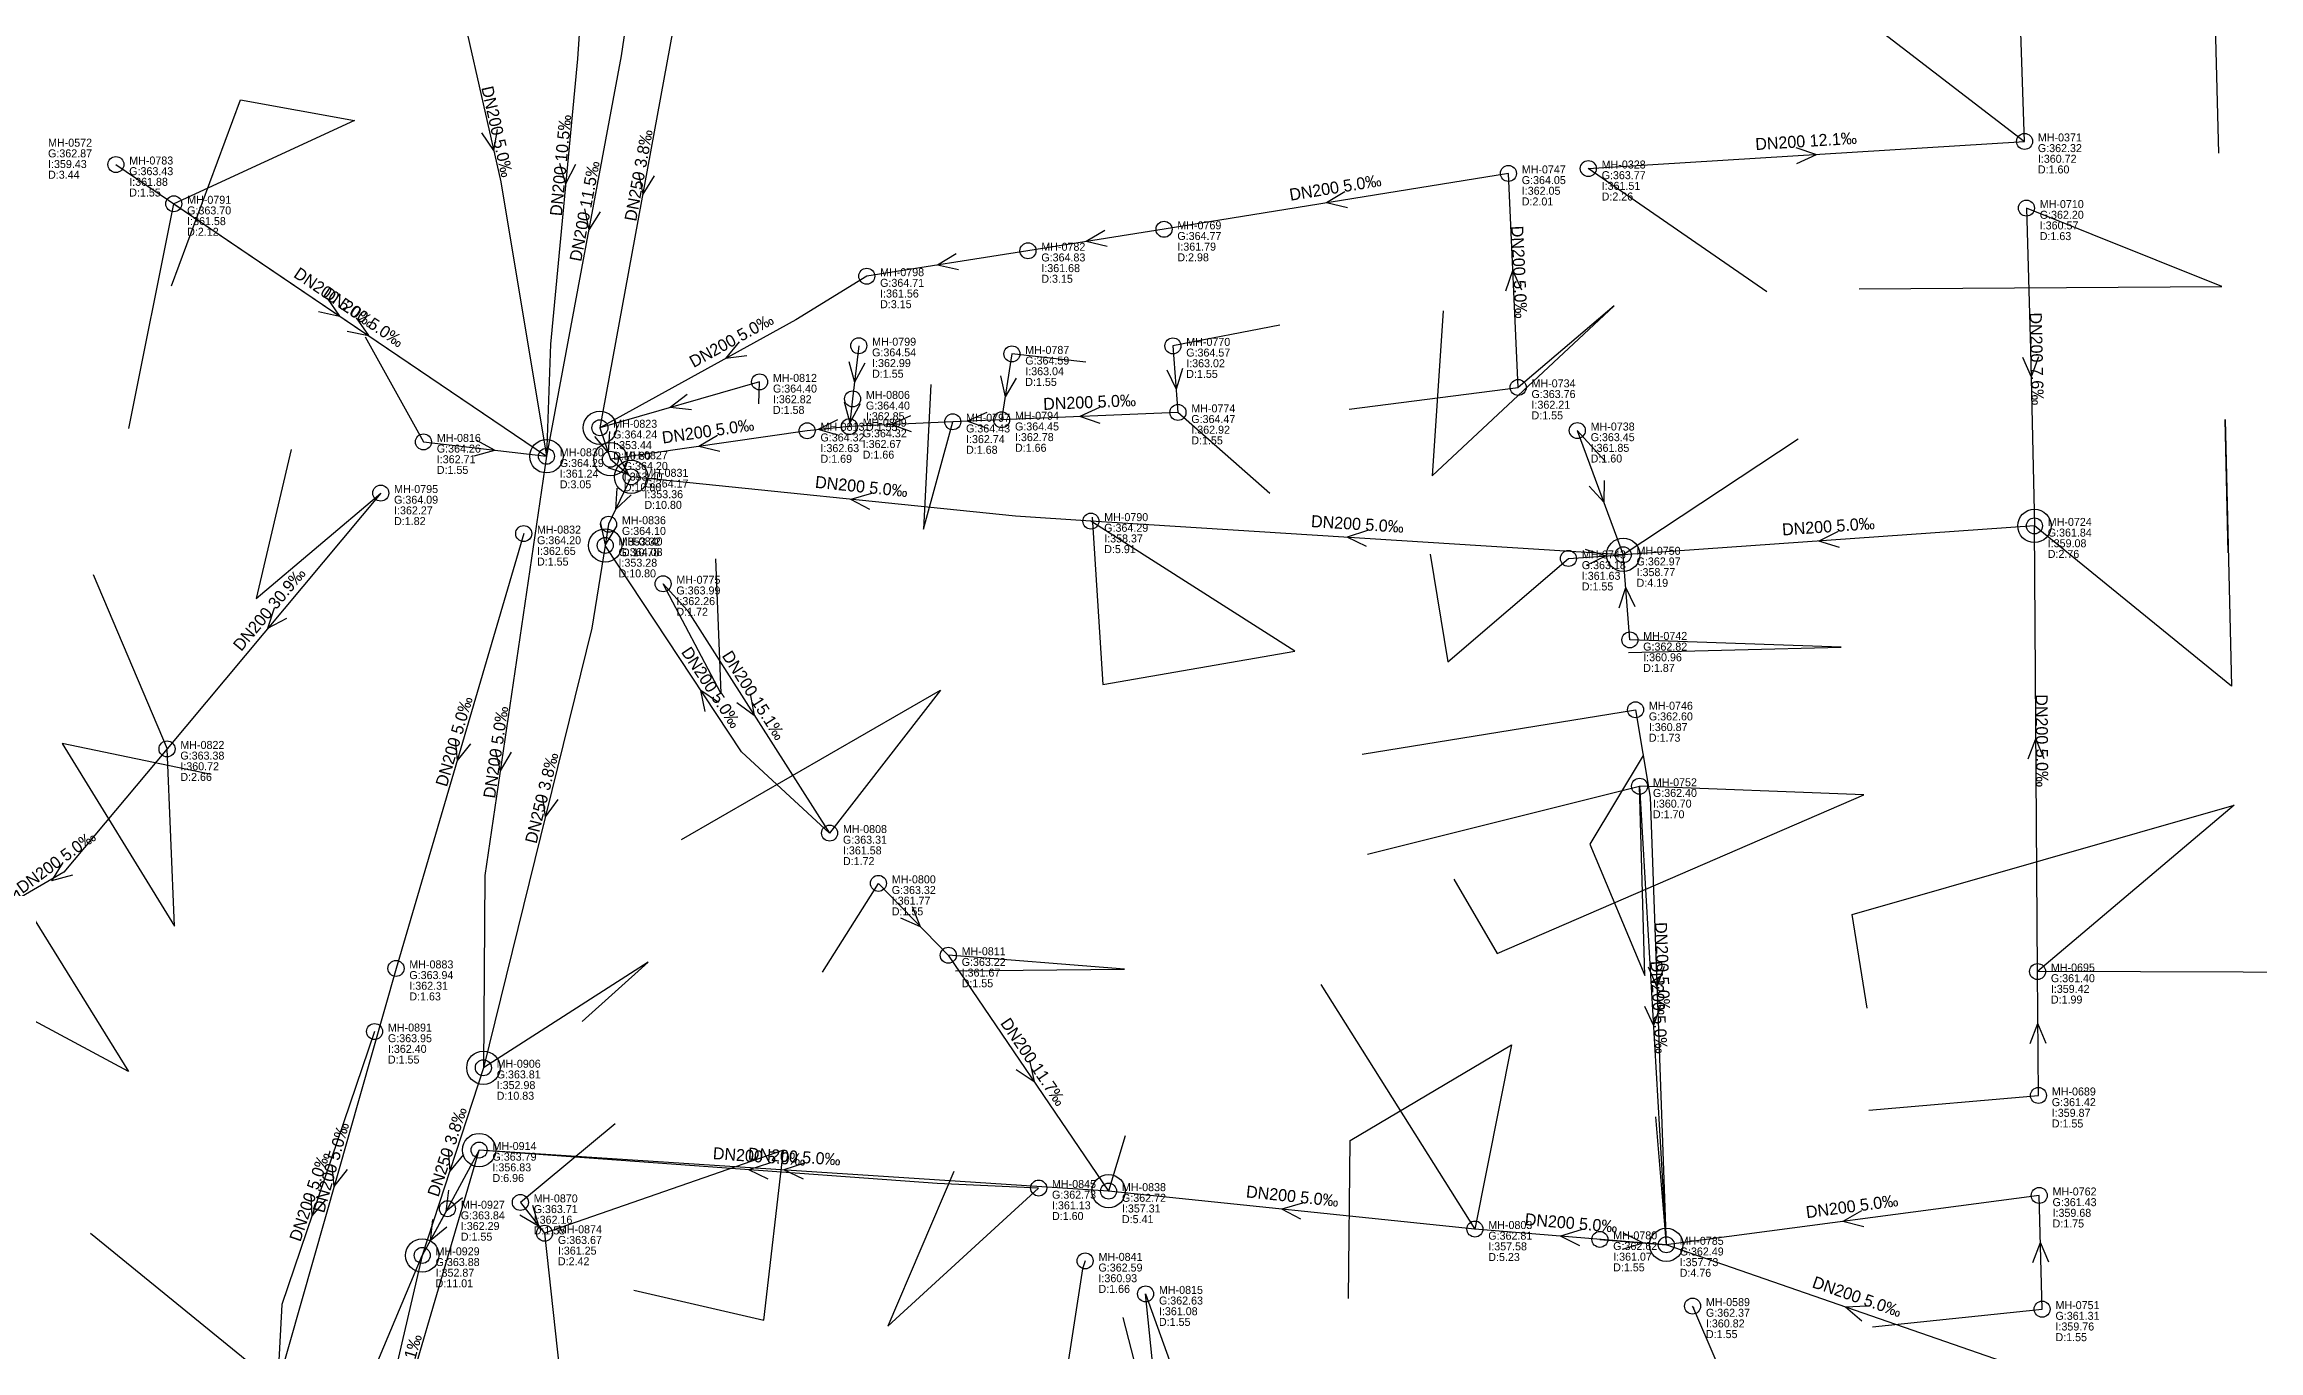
# Model space of a CAD drawing. Header units: metres. Extents: x 449900 to 451990, y 2566732 to 2570847.
# Drawn here: x 450245.3 to 450577.4, y 2569092.6 to 2569288.6 of the extents above; entities that cross this region are included whole.
import ezdxf
from ezdxf.enums import TextEntityAlignment as Align

# ---------------------------------------------------------------- set-up
doc = ezdxf.new("R2010")
doc.units = ezdxf.units.M
for name, color, linetype in [('SEW-DROP', 6, 'Continuous'), ('SEW-LABEL', 2, 'Continuous'), ('SEW-MH', 7, 'Continuous'), ('SEW-MH-LABEL', 8, 'Continuous'), ('SEW-PIPE-DN200', 3, 'Continuous'), ('SEW-PIPE-DN250', 4, 'Continuous'), ('SEW-RIDER', 8, 'Continuous')]:
    doc.layers.add(name, color=color, linetype=linetype)

msp = doc.modelspace()

# ---------------------------------------------------------------- linework, layer by layer
at = {"layer": 'SEW-DROP'}
for centre in [(450328.62, 2569231.03), (450328.62, 2569231.03), (450320.61, 2569226.75), (450320.61, 2569226.75), (450320.61, 2569226.75), (450330.21, 2569226.31), (450333.3, 2569223.67), (450543.76, 2569216.31), (450329.42, 2569213.39), (450482.1, 2569211.98), (450482.1, 2569211.98), (450482.1, 2569211.98), (450311.15, 2569135.04), (450310.52, 2569122.7), (450310.52, 2569122.7), (450404.92, 2569116.53), (450488.56, 2569108.48), (450488.56, 2569108.48), (450488.56, 2569108.48), (450488.56, 2569108.48), (450301.99, 2569106.9), (450301.99, 2569106.9), (450301.99, 2569106.9)]:
    msp.add_circle(centre, 2.5, dxfattribs=at)
at = {"layer": 'SEW-LABEL'}
for p, q in [((450310.86, 2569275.26), (450312.69, 2569272.6)), ((450313.2, 2569275.79), (450312.69, 2569272.6)), ((450322.58, 2569270.73), (450323.49, 2569267.63)), ((450324.97, 2569270.5), (450323.49, 2569267.63)), ((450508, 2569273.06), (450511.07, 2569272.04)), ((450508.15, 2569270.66), (450511.07, 2569272.04)), ((450334.42, 2569269.24), (450335.05, 2569266.07)), ((450336.78, 2569268.81), (450335.05, 2569266.07)), ((450326.32, 2569263.87), (450326.95, 2569260.7)), ((450328.68, 2569263.42), (450326.95, 2569260.7)), ((450440.35, 2569266.41), (450437.58, 2569264.75)), ((450440.73, 2569264.04), (450437.58, 2569264.75)), ((450404.33, 2569260.61), (450401.55, 2569258.95)), ((450382.04, 2569257.1), (450379.26, 2569255.44)), ((450404.7, 2569258.24), (450401.55, 2569258.95)), ((450382.41, 2569254.72), (450379.26, 2569255.44)), ((450464.48, 2569251.58), (450465.54, 2569254.64)), ((450466.88, 2569251.69), (450465.54, 2569254.64)), ((450287.75, 2569250.47), (450289.56, 2569247.79)), ((450286.41, 2569248.48), (450289.56, 2569247.79)), ((450292.1, 2569247.52), (450293.91, 2569244.85)), ((450290.75, 2569245.54), (450293.91, 2569244.85)), ((450349.52, 2569243.92), (450347.47, 2569241.42)), ((450350.68, 2569241.82), (450347.47, 2569241.42)), ((450365.96, 2569240.98), (450366.81, 2569237.86)), ((450368.35, 2569240.7), (450366.81, 2569237.86)), ((450541.98, 2569241.62), (450543.25, 2569238.65)), ((450544.38, 2569241.67), (450543.25, 2569238.65)), ((450388.7, 2569238.84), (450389.42, 2569235.69)), ((450391.07, 2569238.47), (450389.42, 2569235.69)), ((450413.63, 2569239.73), (450415.05, 2569236.83)), ((450416.02, 2569239.91), (450415.05, 2569236.83)), ((450341.71, 2569236.04), (450339.16, 2569234.06)), ((450342.37, 2569233.73), (450339.16, 2569234.06)), ((450365.26, 2569234.91), (450366.11, 2569231.79)), ((450367.65, 2569234.63), (450366.11, 2569231.79)), ((450403.55, 2569234.05), (450400.6, 2569232.72)), ((450330.07, 2569230.47), (450329.89, 2569227.25)), ((450364.25, 2569232.23), (450361.38, 2569230.75)), ((450364.49, 2569229.85), (450361.38, 2569230.75)), ((450375.23, 2569232.83), (450372.29, 2569231.5)), ((450375.34, 2569230.44), (450372.29, 2569231.5)), ((450386.66, 2569233.34), (450383.71, 2569232.02)), ((450386.76, 2569230.94), (450383.71, 2569232.02)), ((450403.65, 2569231.65), (450400.6, 2569232.72)), ((450309.76, 2569226.82), (450312.88, 2569227.66)), ((450310.04, 2569229.2), (450312.88, 2569227.66)), ((450327.8, 2569229.71), (450329.89, 2569227.25)), ((450331.39, 2569226.88), (450332.9, 2569224.02)), ((450346.27, 2569229.85), (450343.48, 2569228.23)), ((450346.62, 2569227.47), (450343.48, 2569228.23)), ((450329.84, 2569225.05), (450332.9, 2569224.02)), ((450331.17, 2569221.98), (450330.97, 2569218.76)), ((450333.34, 2569220.96), (450330.97, 2569218.76)), ((450369.38, 2569221.17), (450366.27, 2569220.28)), ((450369.13, 2569218.78), (450366.27, 2569220.28)), ((450477.01, 2569222.29), (450479.18, 2569219.89)), ((450479.26, 2569223.12), (450479.18, 2569219.89)), ((450328.73, 2569216.65), (450329.43, 2569213.49)), ((450331.1, 2569216.26), (450329.43, 2569213.49)), ((450443.75, 2569215.61), (450440.68, 2569214.6)), ((450443.6, 2569213.21), (450440.68, 2569214.6)), ((450514.34, 2569215.45), (450511.43, 2569214.04)), ((450514.51, 2569213.05), (450511.43, 2569214.04)), ((450476.41, 2569212.8), (450479.49, 2569211.81)), ((450476.58, 2569210.41), (450479.49, 2569211.81)), ((450481.51, 2569204.01), (450482.48, 2569207.09)), ((450483.91, 2569204.19), (450482.48, 2569207.09)), ((450279.78, 2569203.97), (450278.77, 2569200.9)), ((450281.62, 2569202.43), (450278.77, 2569200.9)), ((450344.4, 2569188.48), (450343.75, 2569191.64)), ((450346.41, 2569189.8), (450343.75, 2569191.64)), ((450351.17, 2569191.13), (450351.77, 2569187.95)), ((450349.14, 2569189.83), (450351.77, 2569187.95)), ((450306.9, 2569184.33), (450307.2, 2569181.11)), ((450542.81, 2569181.38), (450543.98, 2569184.39)), ((450545.21, 2569181.4), (450543.98, 2569184.39)), ((450309.2, 2569183.65), (450307.2, 2569181.11)), ((450312.94, 2569182.71), (450313.69, 2569179.56)), ((450315.31, 2569182.36), (450313.69, 2569179.56)), ((450319.98, 2569175.86), (450320.43, 2569172.66)), ((450322.31, 2569175.28), (450320.43, 2569172.66)), ((450248.11, 2569165.85), (450246.4, 2569163.1)), ((450249.53, 2569163.91), (450246.4, 2569163.1)), ((450373.73, 2569157.54), (450376.68, 2569156.23)), ((450375.46, 2569159.22), (450376.68, 2569156.23)), ((450485.86, 2569150.16), (450487.16, 2569147.2)), ((450488.26, 2569150.24), (450487.16, 2569147.2)), ((450485.27, 2569144.3), (450486.64, 2569141.37)), ((450487.67, 2569144.44), (450486.64, 2569141.37)), ((450543.11, 2569138.66), (450544.29, 2569141.67)), ((450545.51, 2569138.68), (450544.29, 2569141.67)), ((450391.06, 2569134.78), (450393.74, 2569132.98)), ((450393.05, 2569136.13), (450393.74, 2569132.98)), ((450305.89, 2569122.77), (450306.11, 2569119.54)), ((450308.18, 2569122.02), (450306.11, 2569119.54)), ((450354.05, 2569120.73), (450350.97, 2569119.75)), ((450359.3, 2569120.71), (450356.23, 2569119.71)), ((450288.42, 2569120.43), (450288.75, 2569117.21)), ((450290.73, 2569119.77), (450288.75, 2569117.21)), ((450353.87, 2569118.34), (450350.97, 2569119.75)), ((450359.14, 2569118.32), (450356.23, 2569119.71)), ((450285.28, 2569116.04), (450285.45, 2569112.81)), ((450287.55, 2569115.27), (450285.45, 2569112.81)), ((450305.91, 2569116.69), (450305.54, 2569113.48)), ((450308.03, 2569115.55), (450305.54, 2569113.48)), ((450318.53, 2569114.45), (450319.44, 2569111.35)), ((450434, 2569114.73), (450430.9, 2569113.84)), ((450303.54, 2569112.29), (450303.17, 2569109.08)), ((450305.65, 2569111.15), (450303.17, 2569109.08)), ((450316.64, 2569112.96), (450319.44, 2569111.35)), ((450433.76, 2569112.34), (450430.9, 2569113.84)), ((450475.8, 2569110.74), (450472.71, 2569109.79)), ((450517.85, 2569113.57), (450515.03, 2569111.98)), ((450518.16, 2569111.19), (450515.03, 2569111.98)), ((450475.6, 2569108.35), (450472.71, 2569109.79)), ((450481.98, 2569107.82), (450485.07, 2569108.77)), ((450482.18, 2569110.21), (450485.07, 2569108.77)), ((450543.54, 2569105.82), (450544.66, 2569108.85)), ((450545.94, 2569105.88), (450544.66, 2569108.85)), ((450518.68, 2569099.3), (450515.45, 2569099.15)), ((450517.89, 2569097.03), (450515.45, 2569099.15))]:
    msp.add_line(p, q, dxfattribs=at)
at = {"layer": 'SEW-MH'}
for centre in [(450542.28, 2569273.98), (450256.04, 2569270.52), (450464.88, 2569269.18), (450476.86, 2569269.92), (450264.73, 2569264.63), (450542.56, 2569263.98), (450413.23, 2569260.8), (450392.83, 2569257.58), (450368.65, 2569253.77), (450367.45, 2569243.34), (450414.56, 2569243.31), (450390.42, 2569242.11), (450352.58, 2569237.91), (450466.34, 2569237.09), (450366.52, 2569235.36), (450415.32, 2569233.34), (450328.62, 2569231.03), (450359.71, 2569230.58), (450366.04, 2569231.2), (450381.54, 2569231.93), (450388.88, 2569232.23), (450475.21, 2569230.62), (450302.17, 2569228.91), (450320.61, 2569226.75), (450330.21, 2569226.31), (450333.3, 2569223.67), (450295.76, 2569221.24), (450329.93, 2569216.56), (450402.26, 2569217.03), (450543.76, 2569216.31), (450317.2, 2569215.16), (450329.42, 2569213.39), (450473.88, 2569211.43), (450482.1, 2569211.98), (450338.1, 2569207.63), (450483.09, 2569199.21), (450483.94, 2569188.74), (450263.71, 2569182.86), (450484.55, 2569177.26), (450363.08, 2569170.24), (450370.4, 2569162.7), (450298.05, 2569149.94), (450380.88, 2569151.91), (450544.23, 2569149.47), (450294.84, 2569140.47), (450311.15, 2569135.04), (450544.37, 2569130.88), (450310.52, 2569122.7), (450394.43, 2569117), (450404.92, 2569116.53), (450305.77, 2569113.9), (450316.7, 2569114.84), (450544.48, 2569115.88), (450320.33, 2569110.21), (450459.86, 2569110.85), (450301.99, 2569106.9), (450478.59, 2569109.3), (450488.56, 2569108.48), (450401.4, 2569106.07), (450410.47, 2569101.12), (450492.5, 2569099.29), (450544.92, 2569098.83)]:
    msp.add_circle(centre, 1.2, dxfattribs=at)
at = {"layer": 'SEW-PIPE-DN200'}
for points in [[(450542.28, 2569273.98), (450539.75, 2569349.88), (450538.6, 2569355.72)], [(450294.58, 2569317.49), (450305.83, 2569303.08), (450313.75, 2569267.91), (450320.61, 2569226.75)], [(450326.99, 2569311.49), (450325.27, 2569286.38), (450321.21, 2569243.55), (450320.61, 2569226.75)], [(450333.43, 2569297.66), (450331.82, 2569286.8), (450320.61, 2569226.75)], [(450476.86, 2569269.92), (450542.28, 2569273.98)], [(450256.04, 2569270.52), (450320.61, 2569226.75)], [(450464.88, 2569269.18), (450413.23, 2569260.8)], [(450466.34, 2569237.09), (450464.88, 2569269.18)], [(450264.73, 2569264.63), (450320.61, 2569226.75)], [(450542.56, 2569263.98), (450543.16, 2569242.84), (450543.76, 2569216.31)], [(450413.23, 2569260.8), (450392.83, 2569257.58)], [(450392.83, 2569257.58), (450368.65, 2569253.77)], [(450368.65, 2569253.77), (450357.99, 2569247.23), (450328.62, 2569231.03)], [(450367.45, 2569243.34), (450366.52, 2569235.36)], [(450390.42, 2569242.11), (450388.88, 2569232.23)], [(450414.56, 2569243.31), (450415.32, 2569233.34)], [(450352.58, 2569237.91), (450328.62, 2569231.03)], [(450366.52, 2569235.36), (450366.04, 2569231.2)], [(450328.62, 2569231.03), (450330.21, 2569226.31)], [(450359.71, 2569230.58), (450330.21, 2569226.31)], [(450366.04, 2569231.2), (450359.71, 2569230.58)], [(450381.54, 2569231.93), (450366.04, 2569231.2)], [(450388.88, 2569232.23), (450381.54, 2569231.93)], [(450415.32, 2569233.34), (450388.88, 2569232.23)], [(450475.21, 2569230.62), (450482.1, 2569211.98)], [(450302.17, 2569228.91), (450302.17, 2569228.91), (450320.61, 2569226.75)], [(450320.61, 2569226.75), (450311.39, 2569163.89), (450311.15, 2569135.04)], [(450330.21, 2569226.31), (450333.3, 2569223.67)], [(450402.26, 2569217.03), (450390.94, 2569217.75), (450333.3, 2569223.67)], [(450295.76, 2569221.24), (450263.71, 2569182.86)], [(450482.1, 2569211.98), (450402.26, 2569217.03)], [(450317.2, 2569215.16), (450298.05, 2569149.94)], [(450329.93, 2569216.56), (450329.42, 2569213.39)], [(450543.76, 2569216.31), (450482.1, 2569211.98)], [(450544.23, 2569149.47), (450543.76, 2569216.31)], [(450363.08, 2569170.24), (450349.84, 2569182.41), (450329.42, 2569213.39)], [(450473.88, 2569211.43), (450473.88, 2569211.43), (450482.1, 2569211.98)], [(450483.09, 2569199.21), (450482.1, 2569211.98)], [(450338.1, 2569207.63), (450341.75, 2569203.63), (450363.08, 2569170.24)], [(450483.94, 2569188.74), (450486.14, 2569175.65), (450488.56, 2569108.48)], [(450263.71, 2569182.86), (450248.26, 2569164.37), (450226.12, 2569151.53)], [(450484.55, 2569177.26), (450488.56, 2569108.48)], [(450370.4, 2569162.7), (450380.88, 2569151.91)], [(450380.88, 2569151.91), (450404.92, 2569116.53)], [(450298.05, 2569149.94), (450280.28, 2569087.37)], [(450637.96, 2569149.86), (450590.51, 2569149.35), (450544.23, 2569149.47)], [(450544.37, 2569130.88), (450544.23, 2569149.47)], [(450294.84, 2569140.47), (450280.95, 2569099.53), (450280.28, 2569087.37)], [(450289.51, 2569051.1), (450310.52, 2569122.7)], [(450310.52, 2569122.7), (450301.99, 2569106.9)], [(450404.92, 2569116.53), (450310.52, 2569122.7)], [(450394.43, 2569117), (450379.19, 2569117.69), (450310.52, 2569122.7)], [(450316.7, 2569114.84), (450320.33, 2569110.21)], [(450459.86, 2569110.85), (450404.92, 2569116.53)], [(450544.48, 2569115.88), (450488.56, 2569108.48)], [(450544.92, 2569098.83), (450544.48, 2569115.88)], [(450305.77, 2569113.9), (450301.99, 2569106.9)], [(450488.56, 2569108.48), (450459.86, 2569110.85)], [(450320.33, 2569110.21), (450320.33, 2569110.21), (450325.42, 2569063.53), (450333.58, 2569039.19)], [(450478.59, 2569109.3), (450488.56, 2569108.48)], [(450545.18, 2569088.83), (450488.56, 2569108.48)], [(450272.57, 2569036.82), (450272.57, 2569036.82), (450301.99, 2569106.9)], [(450401.4, 2569106.07), (450401, 2569104.89), (450397.16, 2569079.91), (450387.8, 2569039.98)], [(450410.47, 2569101.12), (450417.47, 2569081.67), (450438.75, 2569041.4)], [(450492.5, 2569099.29), (450506.95, 2569065.61)]]:
    msp.add_lwpolyline(points, dxfattribs=at)
at = {"layer": 'SEW-PIPE-DN250'}
for points in [[(450342.03, 2569304.07), (450328.62, 2569231.03)], [(450333.3, 2569223.67), (450329.93, 2569216.56)], [(450329.42, 2569213.39), (450327.41, 2569200.99), (450311.15, 2569135.04)], [(450311.15, 2569135.04), (450301.99, 2569106.9)], [(450301.99, 2569106.9), (450296.74, 2569084.31), (450285.51, 2569041.39)]]:
    msp.add_lwpolyline(points, dxfattribs=at)
at = {"layer": 'SEW-RIDER'}
for points in [[(450571.42, 2569272.21), (450570.78, 2569297.21), (450510.32, 2569298.58), (450542.28, 2569273.98)], [(450264.4, 2569252.34), (450274.73, 2569280.2), (450291.85, 2569277.14), (450264.73, 2569264.63)], [(450503.63, 2569251.43), (450476.86, 2569269.92)], [(450257.98, 2569230.91), (450264.73, 2569264.63)], [(450517.5, 2569251.87), (450571.89, 2569252.23), (450542.56, 2569263.98)], [(450455.11, 2569248.55), (450453.45, 2569223.83), (450480.73, 2569249.31), (450466.34, 2569237.09)], [(450293.41, 2569244.65), (450302.17, 2569228.91)], [(450430.59, 2569246.43), (450414.56, 2569243.31)], [(450401.48, 2569240.86), (450390.42, 2569242.11)], [(450352.45, 2569234.61), (450352.58, 2569237.91)], [(450378.26, 2569237.5), (450377.16, 2569215.81), (450381.54, 2569231.93)], [(450441, 2569233.83), (450466.34, 2569237.09)], [(450429.11, 2569221.16), (450415.32, 2569233.34)], [(450479.39, 2569226.03), (450475.21, 2569230.62)], [(450572.83, 2569212.25), (450572.36, 2569232.25), (450573.3, 2569192.26), (450543.76, 2569216.31)], [(450282.31, 2569227.76), (450277.06, 2569205.42), (450295.76, 2569221.24)], [(450508.35, 2569229.3), (450482.1, 2569211.98)], [(450402.45, 2569217.6), (450404.03, 2569192.52), (450432.85, 2569197.5), (450402.26, 2569217.03)], [(450345.95, 2569211.38), (450346.74, 2569191.23), (450338.1, 2569207.63)], [(450453.16, 2569212.05), (450455.79, 2569195.94), (450473.88, 2569211.43)], [(450252.62, 2569209.04), (450263.71, 2569182.86)], [(450482.89, 2569197.33), (450514.8, 2569198.11), (450483.09, 2569199.21)], [(450340.86, 2569169.3), (450379.71, 2569191.68), (450363.08, 2569170.24)], [(450442.97, 2569182.09), (450483.94, 2569188.74)], [(450270.32, 2569179.02), (450247.97, 2569183.68), (450264.84, 2569156.29), (450263.71, 2569182.86)], [(450485.07, 2569181.9), (450477.11, 2569168.6), (450485.35, 2569148.9), (450484.55, 2569177.26)], [(450443.72, 2569167.09), (450484.55, 2569177.26)], [(450456.68, 2569163.33), (450463.18, 2569152.17), (450518.2, 2569176), (450484.55, 2569177.26)], [(450518.68, 2569143.98), (450516.45, 2569158.01), (450573.72, 2569174.41), (450544.23, 2569149.47)], [(450233.84, 2569141.36), (450241.08, 2569161.68), (450257.93, 2569134.5), (450226.12, 2569151.53)], [(450361.99, 2569149.37), (450370.4, 2569162.7)], [(450325.95, 2569142), (450335.88, 2569150.87), (450311.15, 2569135.04)], [(450381.95, 2569149.56), (450407.29, 2569149.85), (450380.88, 2569151.91)], [(450436.75, 2569147.54), (450459.86, 2569110.85)], [(450440.9, 2569100.42), (450441.15, 2569124.14), (450465.35, 2569138.49), (450459.86, 2569110.85)], [(450518.94, 2569128.68), (450544.37, 2569130.88)], [(450486.96, 2569127.69), (450488.56, 2569108.48)], [(450330.9, 2569126.61), (450316.7, 2569114.84)], [(450407.39, 2569124.82), (450404.92, 2569116.53)], [(450333.72, 2569101.68), (450353.23, 2569097.2), (450356.18, 2569122.68), (450320.33, 2569110.21)], [(450381.7, 2569119.49), (450371.79, 2569096.27), (450394.43, 2569117)], [(450252.22, 2569110.25), (450280.28, 2569087.37)], [(450407.07, 2569097.58), (450413.29, 2569073.35), (450410.47, 2569101.12)], [(450492.75, 2569098.95), (450492.5, 2569099.29)], [(450519.46, 2569096.17), (450544.92, 2569098.83)]]:
    msp.add_lwpolyline(points, dxfattribs=at)

# ---------------------------------------------------------------- texts
at = {"layer": 'SEW-LABEL'}
for s, rotation, p in [('DN200 5.0‰', -77.3163, (450312.36, 2569275.26)), ('DN200 10.5‰', 84.5866, (450323.63, 2569270.32)), ('DN250 3.8‰', 79.5964, (450335.32, 2569268.75)), ('DN200 12.1‰', 3.5472, (450509.57, 2569273.15)), ('DN200 11.5‰', 79.4187, (450327.22, 2569263.37)), ('DN200 5.0‰', 9.2212, (450439.06, 2569266.19)), ('DN200 5.0‰', 272.594, (450465.61, 2569254.34)), ('DN200 5.0‰', -34.1328, (450288.32, 2569249.83)), ('DN200 5.0‰', -34.1328, (450292.67, 2569246.89)), ('DN200 5.0‰', 28.8747, (450348.78, 2569243.35)), ('DN200 7.6‰', -88.7007, (450543.22, 2569241.35)), ('DN200 5.0‰', 2.3989, (450402.1, 2569233.99)), ('DN200 5.0‰', 8.2412, (450344.96, 2569229.65)), ('DN200 5.0‰', 354.1323, (450367.76, 2569221.33)), ('DN200 5.0‰', 356.382, (450442.18, 2569215.71)), ('DN200 5.0‰', 4.0159, (450512.93, 2569215.35)), ('DN200 30.9‰', 50.1318, (450279.73, 2569203.25)), ('DN200 5.0‰', 303.397, (450344.58, 2569191.59)), ('DN200 15.1‰', -57.4334, (450350.96, 2569190.42)), ('DN200 5.0‰', 73.633, (450307.63, 2569183.75)), ('DN200 5.0‰', 270.4045, (450543.99, 2569184.09)), ('DN200 5.0‰', 81.6593, (450313.91, 2569182.25)), ('DN250 3.8‰', 76.1486, (450320.78, 2569175.31)), ('DN200 5.0‰', 36.3137, (450247.61, 2569165.19)), ('DN200 5.0‰', -87.9388, (450487.11, 2569149.9)), ('DN200 5.0‰', -86.6674, (450486.56, 2569144.07)), ('DN200 11.7‰', -55.803, (450392.9, 2569135.42)), ('DN250 3.8‰', 71.9691, (450306.57, 2569122.17)), ('DN200 5.0‰', 74.1449, (450289.16, 2569119.85)), ('DN200 5.0‰', 71.2635, (450285.94, 2569115.43)), ('DN200 5.0‰', 355.8266, (450352.46, 2569120.84)), ('DN200 5.0‰', 356.257, (450357.72, 2569120.82)), ('DN200 5.0‰', 354.0974, (450432.39, 2569114.89)), ('DN200 5.0‰', 7.5337, (450516.52, 2569113.38)), ('DN200 5.0‰', 355.2917, (450474.21, 2569110.87)), ('DN200 5.0‰', 340.8572, (450516.87, 2569099.86)), ('DN200 5.1‰', 73.6443, (450300.02, 2569088.1))]:
    msp.add_text(s, height=1.8, rotation=rotation, dxfattribs=at).set_placement(p, align=Align.CENTER)
at = {"layer": 'SEW-MH-LABEL'}
for s, p in [('MH-0572', (450245.87, 2569273.19)), ('G:362.32', (450544.28, 2569272.38)), ('MH-0371', (450544.28, 2569273.98)), ('G:362.87', (450245.87, 2569271.59)), ('I:359.43', (450245.87, 2569269.99)), ('G:363.43', (450258.04, 2569268.92)), ('MH-0783', (450258.04, 2569270.52)), ('MH-0747', (450466.88, 2569269.18)), ('MH-0328', (450478.86, 2569269.92)), ('D:1.60', (450544.28, 2569269.18)), ('I:360.72', (450544.28, 2569270.78)), ('D:3.44', (450245.87, 2569268.39)), ('D:1.55', (450258.04, 2569265.72)), ('I:361.88', (450258.04, 2569267.32)), ('G:364.05', (450466.88, 2569267.58)), ('I:362.05', (450466.88, 2569265.98)), ('G:363.77', (450478.86, 2569268.32)), ('I:361.51', (450478.86, 2569266.72)), ('G:363.70', (450266.73, 2569263.03)), ('MH-0791', (450266.73, 2569264.63)), ('D:2.01', (450466.88, 2569264.38)), ('D:2.26', (450478.86, 2569265.12)), ('G:362.20', (450544.56, 2569262.38)), ('MH-0710', (450544.56, 2569263.98)), ('D:2.12', (450266.73, 2569259.83)), ('I:361.58', (450266.73, 2569261.43)), ('G:364.77', (450415.23, 2569259.2)), ('MH-0769', (450415.23, 2569260.8)), ('D:1.63', (450544.56, 2569259.18)), ('I:360.57', (450544.56, 2569260.78)), ('G:364.83', (450394.83, 2569255.98)), ('MH-0782', (450394.83, 2569257.58)), ('D:2.98', (450415.23, 2569256)), ('I:361.79', (450415.23, 2569257.6)), ('MH-0798', (450370.65, 2569253.77)), ('D:3.15', (450394.83, 2569252.78)), ('I:361.68', (450394.83, 2569254.38)), ('G:364.71', (450370.65, 2569252.17)), ('D:3.15', (450370.65, 2569248.97)), ('I:361.56', (450370.65, 2569250.57)), ('MH-0799', (450369.45, 2569243.34)), ('MH-0770', (450416.56, 2569243.31)), ('G:364.54', (450369.45, 2569241.74)), ('I:362.99', (450369.45, 2569240.14)), ('G:364.59', (450392.42, 2569240.51)), ('MH-0787', (450392.42, 2569242.11)), ('I:363.04', (450392.42, 2569238.91)), ('G:364.57', (450416.56, 2569241.71)), ('I:363.02', (450416.56, 2569240.11)), ('G:364.40', (450354.58, 2569236.31)), ('MH-0812', (450354.58, 2569237.91)), ('D:1.55', (450369.45, 2569238.54)), ('D:1.55', (450392.42, 2569237.31)), ('D:1.55', (450416.56, 2569238.51)), ('MH-0734', (450468.34, 2569237.09)), ('D:1.58', (450354.58, 2569233.11)), ('I:362.82', (450354.58, 2569234.71)), ('G:364.40', (450368.52, 2569233.76)), ('MH-0806', (450368.52, 2569235.36)), ('MH-0774', (450417.32, 2569233.34)), ('G:363.76', (450468.34, 2569235.49)), ('D:1.55', (450468.34, 2569232.29)), ('I:362.21', (450468.34, 2569233.89)), ('G:364.24', (450330.62, 2569229.43)), ('MH-0823', (450330.62, 2569231.03)), ('G:364.32', (450361.71, 2569228.98)), ('MH-0813', (450361.71, 2569230.58)), ('G:364.32', (450368.04, 2569229.6)), ('MH-0809', (450368.04, 2569231.2)), ('D:1.55', (450368.52, 2569230.56)), ('I:362.85', (450368.52, 2569232.16)), ('G:364.43', (450383.54, 2569230.33)), ('MH-0797', (450383.54, 2569231.93)), ('G:364.45', (450390.88, 2569230.63)), ('MH-0794', (450390.88, 2569232.23)), ('I:362.78', (450390.88, 2569229.03)), ('G:364.47', (450417.32, 2569231.74)), ('I:362.92', (450417.32, 2569230.14)), ('G:363.45', (450477.21, 2569229.02)), ('MH-0738', (450477.21, 2569230.62)), ('G:364.26', (450304.17, 2569227.31)), ('MH-0816', (450304.17, 2569228.91)), ('I:362.71', (450304.17, 2569225.71)), ('MH-0830', (450322.61, 2569226.75)), ('D:10.80', (450330.62, 2569226.23)), ('I:353.44', (450330.62, 2569227.83)), ('MH-0827', (450332.21, 2569226.31)), ('D:1.69', (450361.71, 2569225.78)), ('I:362.63', (450361.71, 2569227.38)), ('D:1.66', (450368.04, 2569226.4)), ('I:362.67', (450368.04, 2569228)), ('D:1.68', (450383.54, 2569227.13)), ('I:362.74', (450383.54, 2569228.73)), ('D:1.66', (450390.88, 2569227.43)), ('D:1.55', (450417.32, 2569228.54)), ('D:1.60', (450477.21, 2569225.82)), ('I:361.85', (450477.21, 2569227.42)), ('D:1.55', (450304.17, 2569224.11)), ('G:364.29', (450322.61, 2569225.15)), ('I:361.24', (450322.61, 2569223.55)), ('G:364.20', (450332.21, 2569224.71)), ('I:353.40', (450332.21, 2569223.11)), ('MH-0831', (450335.3, 2569223.67)), ('G:364.09', (450297.76, 2569219.64)), ('MH-0795', (450297.76, 2569221.24)), ('D:3.05', (450322.61, 2569221.95)), ('D:10.80', (450332.21, 2569221.51)), ('G:364.17', (450335.3, 2569222.07)), ('I:353.36', (450335.3, 2569220.47)), ('D:1.82', (450297.76, 2569216.44)), ('I:362.27', (450297.76, 2569218.04)), ('MH-0836', (450331.93, 2569216.56)), ('D:10.80', (450335.3, 2569218.87)), ('MH-0790', (450404.26, 2569217.03)), ('MH-0724', (450545.76, 2569216.31)), ('G:364.20', (450319.2, 2569213.56)), ('MH-0832', (450319.2, 2569215.16)), ('MH-0840', (450331.42, 2569213.39)), ('G:364.10', (450331.93, 2569214.96)), ('I:353.32', (450331.93, 2569213.36)), ('G:364.29', (450404.26, 2569215.43)), ('I:358.37', (450404.26, 2569213.83)), ('G:361.84', (450545.76, 2569214.71)), ('I:359.08', (450545.76, 2569213.11)), ('D:1.55', (450319.2, 2569210.36)), ('I:362.65', (450319.2, 2569211.96)), ('G:364.08', (450331.42, 2569211.79)), ('I:353.28', (450331.42, 2569210.19)), ('D:10.78', (450331.93, 2569211.76)), ('D:5.91', (450404.26, 2569212.23)), ('G:363.18', (450475.88, 2569209.83)), ('MH-0743', (450475.88, 2569211.43)), ('G:362.97', (450484.1, 2569210.38)), ('MH-0750', (450484.1, 2569211.98)), ('D:2.76', (450545.76, 2569211.51)), ('D:10.80', (450331.42, 2569208.59)), ('G:363.99', (450340.1, 2569206.03)), ('MH-0775', (450340.1, 2569207.63)), ('D:1.55', (450475.88, 2569206.63)), ('I:361.63', (450475.88, 2569208.23)), ('D:4.19', (450484.1, 2569207.18)), ('I:358.77', (450484.1, 2569208.78)), ('D:1.72', (450340.1, 2569202.83)), ('I:362.26', (450340.1, 2569204.43)), ('MH-0742', (450485.09, 2569199.21)), ('G:362.82', (450485.09, 2569197.61)), ('I:360.96', (450485.09, 2569196.01)), ('D:1.87', (450485.09, 2569194.41)), ('G:362.60', (450485.94, 2569187.14)), ('MH-0746', (450485.94, 2569188.74)), ('MH-0822', (450265.71, 2569182.86)), ('D:1.73', (450485.94, 2569183.94)), ('I:360.87', (450485.94, 2569185.54)), ('G:363.38', (450265.71, 2569181.26)), ('I:360.72', (450265.71, 2569179.66)), ('D:2.66', (450265.71, 2569178.06)), ('MH-0752', (450486.55, 2569177.26)), ('G:362.40', (450486.55, 2569175.66)), ('I:360.70', (450486.55, 2569174.06)), ('MH-0808', (450365.08, 2569170.24)), ('D:1.70', (450486.55, 2569172.46)), ('G:363.31', (450365.08, 2569168.64)), ('I:361.58', (450365.08, 2569167.04)), ('D:1.72', (450365.08, 2569165.44)), ('MH-0800', (450372.4, 2569162.7)), ('G:363.32', (450372.4, 2569161.1)), ('I:361.77', (450372.4, 2569159.5)), ('D:1.55', (450372.4, 2569157.9)), ('MH-0883', (450300.05, 2569149.94)), ('G:363.22', (450382.88, 2569150.31)), ('MH-0811', (450382.88, 2569151.91)), ('MH-0695', (450546.23, 2569149.47)), ('G:363.94', (450300.05, 2569148.34)), ('I:362.31', (450300.05, 2569146.74)), ('D:1.55', (450382.88, 2569147.11)), ('I:361.67', (450382.88, 2569148.71)), ('G:361.40', (450546.23, 2569147.87)), ('I:359.42', (450546.23, 2569146.27)), ('D:1.63', (450300.05, 2569145.14)), ('D:1.99', (450546.23, 2569144.67)), ('MH-0891', (450296.84, 2569140.47)), ('G:363.95', (450296.84, 2569138.87)), ('I:362.40', (450296.84, 2569137.27)), ('D:1.55', (450296.84, 2569135.67)), ('G:363.81', (450313.15, 2569133.44)), ('MH-0906', (450313.15, 2569135.04)), ('D:10.83', (450313.15, 2569130.24)), ('I:352.98', (450313.15, 2569131.84)), ('MH-0689', (450546.37, 2569130.88)), ('G:361.42', (450546.37, 2569129.28)), ('D:1.55', (450546.37, 2569126.08)), ('I:359.87', (450546.37, 2569127.68)), ('MH-0914', (450312.52, 2569122.7)), ('G:363.79', (450312.52, 2569121.1)), ('I:356.83', (450312.52, 2569119.5)), ('D:6.96', (450312.52, 2569117.9)), ('MH-0845', (450396.43, 2569117)), ('MH-0838', (450406.92, 2569116.53)), ('MH-0927', (450307.77, 2569113.9)), ('G:363.71', (450318.7, 2569113.24)), ('MH-0870', (450318.7, 2569114.84)), ('G:362.73', (450396.43, 2569115.4)), ('I:361.13', (450396.43, 2569113.8)), ('G:362.72', (450406.92, 2569114.93)), ('I:357.31', (450406.92, 2569113.33)), ('G:361.43', (450546.48, 2569114.28)), ('MH-0762', (450546.48, 2569115.88)), ('G:363.84', (450307.77, 2569112.3)), ('I:362.29', (450307.77, 2569110.7)), ('D:1.55', (450318.7, 2569110.04)), ('I:362.16', (450318.7, 2569111.64)), ('MH-0874', (450322.33, 2569110.21)), ('D:1.60', (450396.43, 2569112.2)), ('D:5.41', (450406.92, 2569111.73)), ('MH-0803', (450461.86, 2569110.85)), ('D:1.75', (450546.48, 2569111.08)), ('I:359.68', (450546.48, 2569112.68)), ('MH-0929', (450303.99, 2569106.9)), ('D:1.55', (450307.77, 2569109.1)), ('G:363.67', (450322.33, 2569108.61)), ('I:361.25', (450322.33, 2569107.01)), ('MH-0841', (450403.4, 2569106.07)), ('G:362.81', (450461.86, 2569109.25)), ('I:357.58', (450461.86, 2569107.65)), ('G:362.62', (450480.59, 2569107.7)), ('MH-0780', (450480.59, 2569109.3)), ('I:361.07', (450480.59, 2569106.1)), ('G:362.49', (450490.56, 2569106.88)), ('MH-0785', (450490.56, 2569108.48)), ('G:363.88', (450303.99, 2569105.3)), ('I:352.87', (450303.99, 2569103.7)), ('D:2.42', (450322.33, 2569105.41)), ('G:362.59', (450403.4, 2569104.47)), ('I:360.93', (450403.4, 2569102.87)), ('D:5.23', (450461.86, 2569106.05)), ('D:1.55', (450480.59, 2569104.5)), ('D:4.76', (450490.56, 2569103.68)), ('I:357.73', (450490.56, 2569105.28)), ('D:11.01', (450303.99, 2569102.1)), ('D:1.66', (450403.4, 2569101.27)), ('G:362.63', (450412.47, 2569099.52)), ('MH-0815', (450412.47, 2569101.12)), ('D:1.55', (450412.47, 2569096.32)), ('I:361.08', (450412.47, 2569097.92)), ('G:362.37', (450494.5, 2569097.69)), ('MH-0589', (450494.5, 2569099.29)), ('G:361.31', (450546.92, 2569097.23)), ('MH-0751', (450546.92, 2569098.83)), ('D:1.55', (450494.5, 2569094.49)), ('I:360.82', (450494.5, 2569096.09)), ('D:1.55', (450546.92, 2569094.03)), ('I:359.76', (450546.92, 2569095.63))]:
    msp.add_text(s, height=1.2, dxfattribs=at).set_placement(p)

doc.saveas('drawing.dxf')
